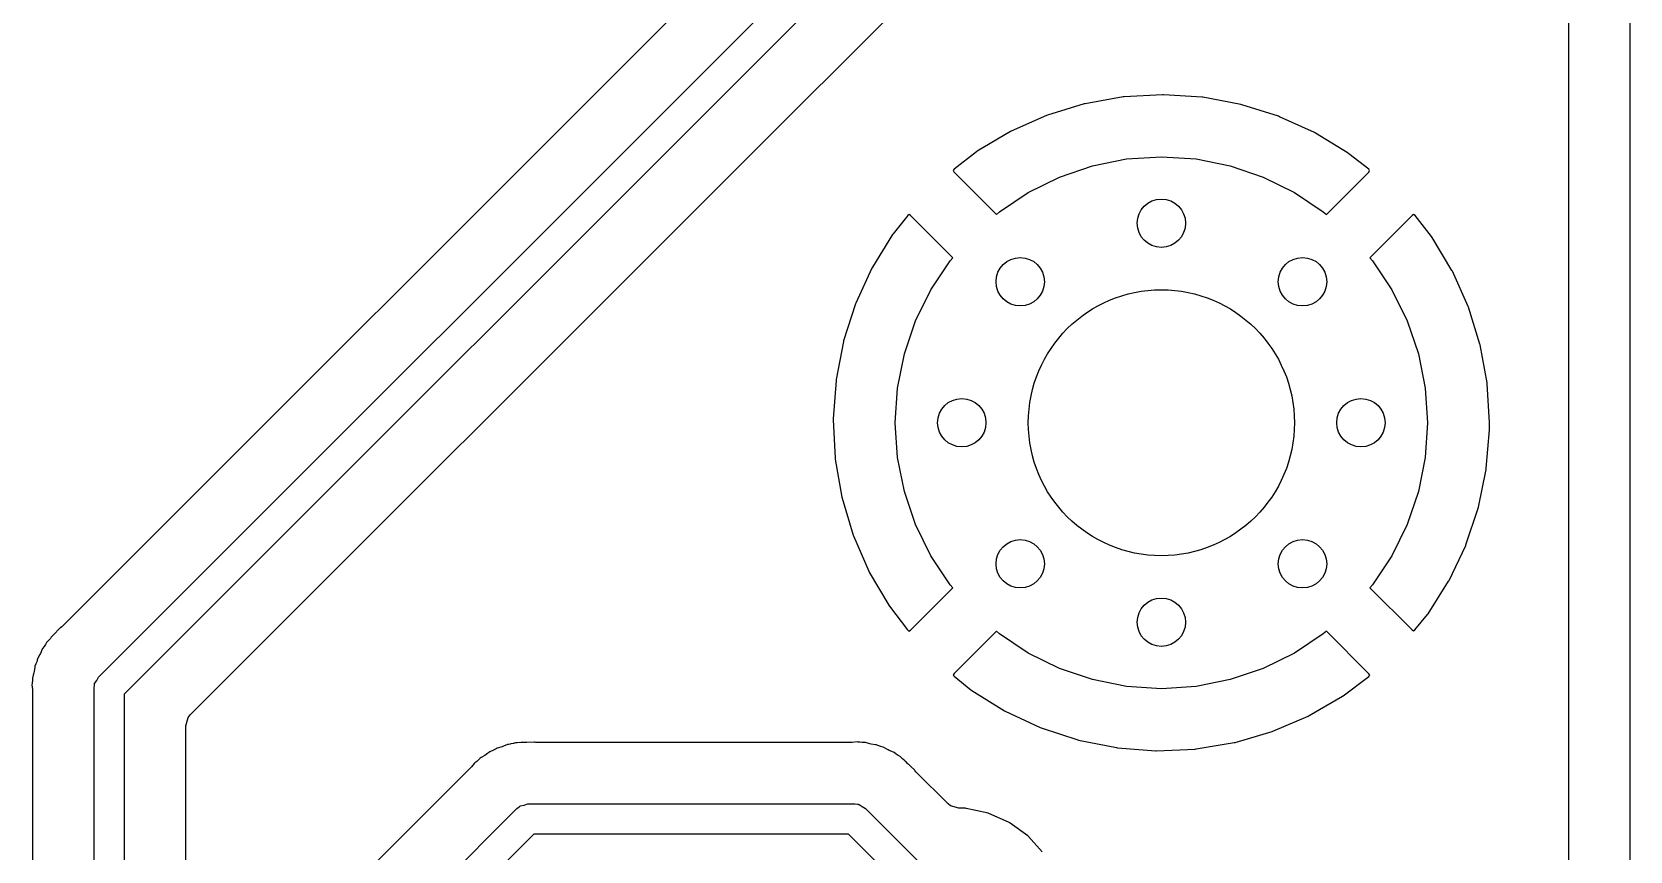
# Model space of a CAD drawing. Extents: x 189 to 319, y -167 to -61.
# Drawn here: x 240.66 to 253.88, y -142.96 to -136.18 of the extents above; entities that cross this region are included whole.
import ezdxf

# ---------------------------------------------------------------- set-up
doc = ezdxf.new("R2010")
doc.units = 0
doc.layers.add('BLACK', color=7, linetype='CONTINUOUS')

msp = doc.modelspace()

# ---------------------------------------------------------------- linework, layer by layer
at = {"layer": 'BLACK', "linetype": 'CONTINUOUS'}
for p, q in [((253.875, -147.903), (253.875, -127.688)), ((241.212, -141.517), (251.335, -131.393)), ((251.548, -131.533), (241.425, -141.657)), ((246.474, -137.327), (251.852, -131.949)), ((253.367, -132.069), (253.367, -146.621)), ((249.829, -132.18), (240.908, -141.101)), ((249.684, -136.719), (249.37, -136.775)), ((249.692, -136.718), (249.684, -136.719)), ((250.01, -136.701), (249.692, -136.718)), ((250.018, -136.701), (250.01, -136.701)), ((250.336, -136.722), (250.018, -136.701)), ((250.344, -136.722), (250.336, -136.722)), ((250.657, -136.781), (250.344, -136.722)), ((249.051, -136.872), (248.759, -137.001)), ((249.058, -136.869), (249.051, -136.872)), ((249.363, -136.776), (249.058, -136.869)), ((249.37, -136.775), (249.363, -136.776)), ((250.665, -136.783), (250.657, -136.781)), ((250.969, -136.879), (250.665, -136.783)), ((250.976, -136.882), (250.969, -136.879)), ((251.266, -137.014), (250.976, -136.882)), ((248.752, -137.005), (248.478, -137.168)), ((248.759, -137.001), (248.752, -137.005)), ((251.273, -137.018), (251.266, -137.014)), ((251.545, -137.184), (251.273, -137.018)), ((248.472, -137.172), (248.286, -137.315)), ((248.478, -137.168), (248.472, -137.172)), ((249.431, -137.288), (249.713, -137.232)), ((249.713, -137.232), (250, -137.213)), ((250, -137.213), (250.287, -137.232)), ((250.287, -137.232), (250.569, -137.288)), ((251.551, -137.188), (251.545, -137.184)), ((251.714, -137.316), (251.551, -137.188)), ((241.97, -141.83), (246.474, -137.327)), ((248.286, -137.315), (248.278, -137.327)), ((248.278, -137.327), (248.285, -137.339)), ((248.285, -137.339), (248.636, -137.69)), ((248.9, -137.508), (249.158, -137.381)), ((249.158, -137.381), (249.431, -137.288)), ((250.569, -137.288), (250.842, -137.381)), ((250.842, -137.381), (251.1, -137.508)), ((251.364, -137.69), (251.715, -137.34)), ((251.722, -137.327), (251.714, -137.316)), ((251.715, -137.34), (251.722, -137.327)), ((248.661, -137.668), (248.9, -137.508)), ((251.1, -137.508), (251.339, -137.668)), ((248.636, -137.69), (248.661, -137.668)), ((251.339, -137.668), (251.364, -137.69)), ((247.903, -137.7), (247.783, -137.85)), ((247.914, -137.692), (247.903, -137.7)), ((247.926, -137.699), (247.914, -137.692)), ((248.277, -138.049), (247.926, -137.699)), ((252.074, -137.698), (251.723, -138.049)), ((252.086, -137.692), (252.074, -137.698)), ((252.098, -137.7), (252.086, -137.692)), ((252.233, -137.874), (252.098, -137.7)), ((247.778, -137.857), (247.611, -138.128)), ((247.783, -137.85), (247.778, -137.857)), ((252.238, -137.88), (252.233, -137.874)), ((252.402, -138.153), (252.238, -137.88)), ((248.095, -138.313), (248.255, -138.074)), ((248.255, -138.074), (248.277, -138.049)), ((251.723, -138.049), (251.745, -138.074)), ((251.745, -138.074), (251.905, -138.313)), ((247.607, -138.135), (247.474, -138.424)), ((247.611, -138.128), (247.607, -138.135)), ((252.406, -138.16), (252.402, -138.153)), ((252.536, -138.451), (252.406, -138.16)), ((247.967, -138.571), (248.095, -138.313)), ((251.905, -138.313), (252.033, -138.571)), ((247.471, -138.431), (247.373, -138.735)), ((247.474, -138.424), (247.471, -138.431)), ((252.539, -138.458), (252.536, -138.451)), ((252.634, -138.763), (252.539, -138.458)), ((247.875, -138.844), (247.967, -138.571)), ((252.033, -138.571), (252.125, -138.844)), ((247.373, -138.735), (247.372, -138.742)), ((247.372, -138.742), (247.311, -139.056)), ((247.819, -139.126), (247.875, -138.844)), ((252.125, -138.844), (252.181, -139.126)), ((252.635, -138.77), (252.634, -138.763)), ((252.693, -139.084), (252.635, -138.77)), ((247.31, -139.063), (247.287, -139.381)), ((247.311, -139.056), (247.31, -139.063)), ((247.8, -139.413), (247.819, -139.126)), ((252.181, -139.126), (252.2, -139.413)), ((252.694, -139.091), (252.693, -139.084)), ((252.713, -139.411), (252.694, -139.091)), ((247.287, -139.381), (247.287, -139.389)), ((247.287, -139.389), (247.303, -139.707)), ((247.819, -139.7), (247.8, -139.413)), ((252.2, -139.413), (252.181, -139.7)), ((252.686, -139.792), (252.712, -139.472)), ((252.712, -139.468), (252.713, -139.416)), ((252.712, -139.472), (252.712, -139.468)), ((252.713, -139.416), (252.713, -139.411)), ((247.303, -139.707), (247.304, -139.715)), ((247.304, -139.715), (247.358, -140.029)), ((247.875, -139.983), (247.819, -139.7)), ((252.181, -139.7), (252.125, -139.983)), ((252.685, -139.799), (252.686, -139.792)), ((252.621, -140.112), (252.685, -139.799)), ((247.358, -140.029), (247.36, -140.036)), ((247.36, -140.036), (247.451, -140.342)), ((247.967, -140.255), (247.875, -139.983)), ((252.125, -139.983), (252.033, -140.255)), ((252.518, -140.422), (252.619, -140.119)), ((252.619, -140.119), (252.621, -140.112)), ((248.095, -140.513), (247.967, -140.255)), ((252.033, -140.255), (251.905, -140.513)), ((247.451, -140.342), (247.454, -140.349)), ((247.454, -140.349), (247.581, -140.642)), ((252.379, -140.717), (252.516, -140.429)), ((252.516, -140.429), (252.518, -140.422)), ((248.255, -140.753), (248.095, -140.513)), ((251.905, -140.513), (251.745, -140.753)), ((247.581, -140.642), (247.585, -140.648)), ((247.585, -140.648), (247.746, -140.923)), ((252.375, -140.724), (252.379, -140.717)), ((247.925, -141.129), (248.277, -140.778)), ((248.277, -140.778), (248.255, -140.753)), ((251.745, -140.753), (251.723, -140.778)), ((251.723, -140.778), (252.073, -141.127)), ((252.205, -140.993), (252.375, -140.724)), ((247.746, -140.923), (247.751, -140.929)), ((247.751, -140.929), (247.901, -141.127)), ((240.893, -141.113), (240.888, -141.119)), ((240.899, -141.109), (240.893, -141.113)), ((240.908, -141.101), (240.899, -141.109)), ((252.097, -141.127), (252.201, -140.999)), ((252.201, -140.999), (252.205, -140.993)), ((240.78, -141.237), (240.774, -141.247)), ((240.783, -141.23), (240.78, -141.237)), ((240.78, -141.237), (240.78, -141.237)), ((240.814, -141.197), (240.783, -141.23)), ((240.821, -141.188), (240.814, -141.197)), ((240.824, -141.185), (240.821, -141.188)), ((240.844, -141.165), (240.824, -141.185)), ((240.846, -141.163), (240.844, -141.165)), ((240.888, -141.119), (240.846, -141.163)), ((247.901, -141.127), (247.913, -141.136)), ((247.913, -141.136), (247.925, -141.129)), ((248.636, -141.137), (248.286, -141.487)), ((248.661, -141.159), (248.636, -141.137)), ((248.9, -141.319), (248.661, -141.159)), ((251.339, -141.159), (251.1, -141.319)), ((251.364, -141.137), (251.339, -141.159)), ((251.716, -141.489), (251.364, -141.137)), ((252.073, -141.127), (252.086, -141.135)), ((252.086, -141.135), (252.097, -141.127)), ((240.704, -141.378), (240.701, -141.39)), ((240.706, -141.37), (240.704, -141.378)), ((240.704, -141.378), (240.704, -141.378)), ((240.728, -141.331), (240.706, -141.37)), ((240.733, -141.321), (240.728, -141.331)), ((240.747, -141.287), (240.733, -141.321)), ((240.75, -141.28), (240.747, -141.287)), ((240.747, -141.287), (240.747, -141.287)), ((240.763, -141.264), (240.75, -141.28)), ((240.774, -141.247), (240.763, -141.264)), ((249.158, -141.446), (248.9, -141.319)), ((251.1, -141.319), (250.842, -141.446)), ((240.673, -141.501), (240.666, -141.525)), ((240.677, -141.482), (240.673, -141.501)), ((240.68, -141.471), (240.677, -141.482)), ((240.686, -141.435), (240.68, -141.471)), ((240.687, -141.427), (240.686, -141.435)), ((240.686, -141.435), (240.686, -141.435)), ((240.695, -141.408), (240.687, -141.427)), ((240.701, -141.39), (240.695, -141.408)), ((248.286, -141.487), (248.279, -141.5)), ((248.279, -141.5), (248.286, -141.51)), ((248.286, -141.51), (248.425, -141.622)), ((249.431, -141.538), (249.158, -141.446)), ((250.842, -141.446), (250.569, -141.538)), ((251.714, -141.512), (251.723, -141.501)), ((251.723, -141.501), (251.716, -141.489)), ((240.665, -141.565), (240.662, -141.585)), ((240.662, -141.585), (240.663, -141.593)), ((240.663, -141.593), (240.666, -141.629)), ((240.666, -141.545), (240.665, -141.565)), ((240.666, -141.525), (240.666, -141.545)), ((240.666, -141.629), (240.666, -141.641)), ((240.666, -141.641), (240.666, -144.465)), ((241.175, -141.605), (241.178, -141.583)), ((241.175, -144.728), (241.175, -141.605)), ((241.178, -141.578), (241.179, -141.576)), ((241.178, -141.583), (241.178, -141.578)), ((241.179, -141.576), (241.18, -141.569)), ((241.18, -141.569), (241.197, -141.544)), ((241.197, -141.544), (241.212, -141.517)), ((248.425, -141.622), (248.432, -141.627)), ((248.432, -141.627), (248.702, -141.796)), ((249.713, -141.595), (249.431, -141.538)), ((250, -141.613), (249.713, -141.595)), ((250.287, -141.595), (250, -141.613)), ((250.569, -141.538), (250.287, -141.595)), ((251.504, -141.671), (251.714, -141.512)), ((241.425, -141.657), (241.425, -144.78)), ((251.222, -141.835), (251.498, -141.675)), ((251.498, -141.675), (251.504, -141.671)), ((241.933, -141.92), (241.954, -141.851)), ((241.954, -141.851), (241.97, -141.83)), ((248.702, -141.796), (248.709, -141.799)), ((248.709, -141.799), (248.998, -141.934)), ((250.922, -141.964), (251.215, -141.839)), ((251.215, -141.839), (251.222, -141.835)), ((241.933, -144.744), (241.933, -141.92)), ((248.998, -141.934), (249.005, -141.937)), ((249.005, -141.937), (249.308, -142.036)), ((249.308, -142.036), (249.315, -142.038)), ((249.315, -142.038), (249.628, -142.1)), ((250.609, -142.057), (250.915, -141.967)), ((250.915, -141.967), (250.922, -141.964)), ((244.407, -142.164), (244.376, -142.182)), ((244.417, -142.157), (244.407, -142.164)), ((244.447, -142.136), (244.417, -142.157)), ((244.453, -142.131), (244.447, -142.136)), ((244.447, -142.136), (244.447, -142.136)), ((244.472, -142.124), (244.453, -142.131)), ((244.49, -142.115), (244.472, -142.124)), ((244.5, -142.109), (244.49, -142.115)), ((244.507, -142.105), (244.5, -142.109)), ((244.5, -142.109), (244.5, -142.109)), ((244.55, -142.093), (244.507, -142.105)), ((244.561, -142.089), (244.55, -142.093)), ((244.594, -142.075), (244.561, -142.089)), ((244.602, -142.073), (244.594, -142.075)), ((244.594, -142.075), (244.594, -142.075)), ((244.615, -142.071), (244.602, -142.073)), ((244.622, -142.07), (244.615, -142.071)), ((244.641, -142.066), (244.622, -142.07)), ((244.643, -142.065), (244.641, -142.066)), ((244.661, -142.06), (244.643, -142.065)), ((244.669, -142.06), (244.661, -142.06)), ((244.673, -142.06), (244.669, -142.06)), ((244.705, -142.059), (244.673, -142.06)), ((244.717, -142.058), (244.705, -142.059)), ((244.721, -142.057), (244.717, -142.058)), ((244.717, -142.058), (244.717, -142.058)), ((244.717, -142.058), (244.717, -142.058)), ((244.749, -142.057), (244.721, -142.057)), ((244.753, -142.057), (244.749, -142.057)), ((244.813, -142.056), (244.753, -142.057)), ((244.821, -142.055), (244.813, -142.056)), ((244.813, -142.056), (244.813, -142.056)), ((244.828, -142.057), (244.821, -142.055)), ((244.839, -142.057), (244.828, -142.057)), ((247.43, -142.057), (244.839, -142.057)), ((247.442, -142.057), (247.43, -142.057)), ((247.444, -142.057), (247.442, -142.057)), ((247.486, -142.053), (247.444, -142.057)), ((247.494, -142.054), (247.486, -142.053)), ((247.506, -142.056), (247.494, -142.054)), ((247.526, -142.057), (247.506, -142.056)), ((247.546, -142.057), (247.526, -142.057)), ((247.554, -142.059), (247.546, -142.057)), ((247.589, -142.068), (247.554, -142.059)), ((247.554, -142.059), (247.554, -142.059)), ((247.6, -142.071), (247.589, -142.068)), ((247.636, -142.077), (247.6, -142.071)), ((247.644, -142.078), (247.636, -142.077)), ((247.636, -142.077), (247.636, -142.077)), ((247.651, -142.081), (247.644, -142.078)), ((247.663, -142.086), (247.651, -142.081)), ((247.651, -142.081), (247.651, -142.081)), ((247.681, -142.092), (247.663, -142.086)), ((247.701, -142.097), (247.681, -142.092)), ((247.74, -142.119), (247.701, -142.097)), ((247.75, -142.124), (247.74, -142.119)), ((247.784, -142.138), (247.75, -142.124)), ((247.791, -142.141), (247.784, -142.138)), ((247.784, -142.138), (247.784, -142.138)), ((247.807, -142.153), (247.791, -142.141)), ((247.807, -142.154), (247.807, -142.153)), ((247.824, -142.165), (247.807, -142.154)), ((247.834, -142.171), (247.824, -142.165)), ((247.841, -142.174), (247.834, -142.171)), ((247.834, -142.171), (247.834, -142.171)), ((249.628, -142.1), (249.636, -142.101)), ((249.636, -142.101), (249.954, -142.126)), ((249.954, -142.126), (249.961, -142.126)), ((249.961, -142.126), (250.28, -142.112)), ((250.28, -142.112), (250.287, -142.111)), ((250.287, -142.111), (250.602, -142.058)), ((250.602, -142.058), (250.609, -142.057)), ((244.287, -142.268), (243.37, -143.185)), ((244.295, -142.26), (244.287, -142.268)), ((244.318, -142.232), (244.295, -142.26)), ((244.319, -142.232), (244.318, -142.232)), ((244.324, -142.226), (244.319, -142.232)), ((244.34, -142.214), (244.324, -142.226)), ((244.355, -142.201), (244.34, -142.214)), ((244.369, -142.186), (244.355, -142.201)), ((244.376, -142.182), (244.369, -142.186)), ((244.376, -142.182), (244.376, -142.182)), ((247.86, -142.192), (247.841, -142.174)), ((247.874, -142.205), (247.86, -142.192)), ((247.883, -142.212), (247.874, -142.205)), ((247.886, -142.215), (247.883, -142.212)), ((247.905, -142.235), (247.886, -142.215)), ((247.908, -142.237), (247.905, -142.235)), ((247.932, -142.26), (247.908, -142.237)), ((247.958, -142.284), (247.932, -142.26)), ((247.962, -142.29), (247.958, -142.284)), ((247.97, -142.299), (247.962, -142.29)), ((248.236, -142.565), (247.97, -142.299)), ((244.731, -142.575), (244.761, -142.566)), ((244.761, -142.566), (247.466, -142.566)), ((247.466, -142.566), (247.488, -142.569)), ((248.256, -142.581), (248.236, -142.565)), ((243.674, -143.601), (244.672, -142.603)), ((244.672, -142.603), (244.69, -142.589)), ((244.69, -142.589), (244.693, -142.586)), ((244.693, -142.586), (244.696, -142.585)), ((244.696, -142.585), (244.701, -142.581)), ((244.701, -142.581), (244.731, -142.575)), ((247.488, -142.569), (247.493, -142.569)), ((247.493, -142.569), (247.495, -142.57)), ((247.495, -142.57), (247.501, -142.571)), ((247.501, -142.571), (247.527, -142.588)), ((247.527, -142.588), (247.554, -142.603)), ((247.554, -142.603), (248.108, -143.157)), ((248.325, -142.601), (248.256, -142.581)), ((248.38, -142.601), (248.325, -142.601)), ((248.387, -142.603), (248.38, -142.601)), ((248.467, -142.62), (248.387, -142.603)), ((248.387, -142.603), (248.387, -142.603)), ((248.567, -142.641), (248.467, -142.62)), ((248.573, -142.644), (248.567, -142.641)), ((248.736, -142.716), (248.573, -142.644)), ((248.573, -142.644), (248.573, -142.644)), ((244.812, -142.816), (243.888, -143.741)), ((247.414, -142.816), (244.812, -142.816)), ((247.932, -143.333), (247.414, -142.816)), ((248.742, -142.719), (248.736, -142.716)), ((248.736, -142.716), (248.736, -142.716)), ((248.747, -142.723), (248.742, -142.719)), ((248.75, -142.725), (248.747, -142.723)), ((248.747, -142.723), (248.747, -142.723)), ((248.896, -142.831), (248.75, -142.725)), ((248.901, -142.836), (248.896, -142.831)), ((249.015, -142.963), (248.901, -142.836)), ((248.901, -142.836), (248.901, -142.836))]:
    msp.add_line(p, q, dxfattribs=at)
at = {"layer": 'BLACK'}
for centre, radius in [((250, -137.763), 0.2), ((248.833, -138.247), 0.2), ((251.167, -138.247), 0.2), ((250, -139.413), 1.1), ((248.35, -139.413), 0.2), ((251.65, -139.413), 0.2), ((248.833, -140.58), 0.2), ((251.167, -140.58), 0.2), ((250, -141.063), 0.2)]:
    msp.add_circle(centre, radius, dxfattribs=at)

doc.saveas('drawing.dxf')
